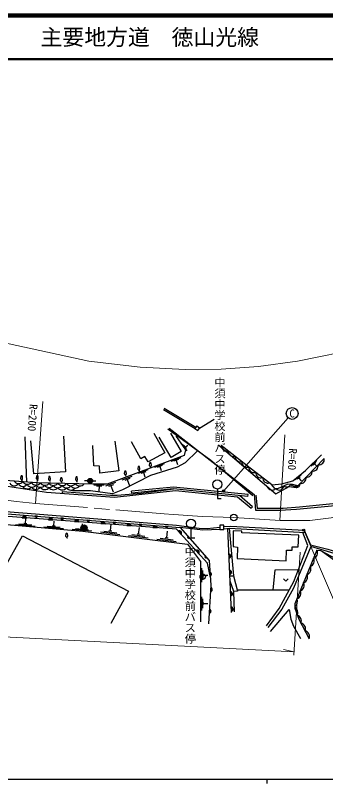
# Model space of a CAD drawing. Units: millimetres at full size, sheet at 1:1000; details may follow other scales. Extents: x 40000 to 680000, y 20000 to 380000.
# Drawn here: x 210468 to 281490, y 204000 to 380000 of the extents above; entities that cross this region are included whole.
import ezdxf
from ezdxf.enums import TextEntityAlignment as Align

# ---------------------------------------------------------------- set-up
doc = ezdxf.new("R2010")
doc.units = ezdxf.units.MM
doc.header["$LTSCALE"] = 1000
doc.linetypes.add('CHAIN', pattern=[18.5, 12, -1.5, 3.5, -1.5])
for name, color, linetype, lineweight in [('M-BGD', 7, 'Continuous', 25), ('M-BGD-EXST', 7, 'Continuous', 25), ('M-BMK', 2, 'CHAIN', 13), ('M-BMK-SRVR', 3, 'Continuous', 25), ('M-STR-HTXT', 7, 'Continuous', 13), ('M-TTL', 2, 'Continuous', 140), ('M-TTL-BAND', 7, 'Continuous', 25), ('M-TTL-LINE', 7, 'Continuous', 50)]:
    doc.layers.add(name, color=color, linetype=linetype, lineweight=lineweight)
doc.layers.add('M-BMK-HTXT', color=7, linetype='Continuous')
doc.layers.add('M-TTL-TXT', color=7, linetype='Continuous')
doc.styles.add('@ＭＳ ゴシック', font='')
doc.styles.add('ＭＳ ゴシック', font='')
doc.styles.get('@ＭＳ ゴシック').set_extended_font_data('@MS Gothic')
doc.styles.get('ＭＳ ゴシック').set_extended_font_data('MS Gothic')

msp = doc.modelspace()

# ---------------------------------------------------------------- hatches: boundary and pattern name
at = {"layer": 'M-BGD'}
for points in [[(228136, 273361, -0.41421), (227586, 272811, -0.41421), (227036, 273361, -1)], [(212052, 264916, -0.82183), (213040, 264842)], [(215528, 265247), (214904, 265297, 0.84072)], [(218035, 264470, -0.82183), (219023, 264396)], [(220885, 264826), (221509, 264777, -0.84072)], [(225006, 263950, 0.82183), (224018, 264024)], [(227491, 264309), (226867, 264358, 0.84072)], [(226885, 262591, -0.41421), (226185, 261891, -0.41421), (225485, 262591, -1)], [(230002, 263578, -0.82183), (230990, 263504)], [(232849, 263890), (233473, 263842, -0.84072)], [(235985, 263132, -0.82183), (236973, 263058)], [(239454, 263374), (238831, 263423, 0.84072)], [(241969, 262686, -0.82183), (242957, 262613)], [(244812, 262955), (245436, 262907, -0.84072)], [(247755, 261836, -0.82183), (248423, 261104)], [(250327, 260251), (249912, 260720, 0.84072)], [(251800, 257404, -0.82183), (252467, 256672)], [(253885, 256223), (254299, 255754, -0.84072)], [(259350, 256660, -0.82183), (259394, 255670)], [(254854, 252471, -0.82183), (255047, 251499)], [(259517, 252918, -0.82183), (259562, 251929)], [(255177, 248969, -0.82183), (255119, 247980)], [(259738, 247994, -0.82183), (259782, 247004)], [(254888, 244000, -0.82183), (254830, 243011)], [(259894, 244492, -0.82183), (259939, 243502)]]:
    msp.add_hatch(color=256, dxfattribs=at).paths.add_polyline_path(points)
at = {"layer": 'M-BGD-EXST'}
for points in [[(258348, 271156, -1), (257909, 270917, -0.41421), (258009, 271256, -0.41421)], [(276699, 262171, -0.41421), (276599, 261832, -0.41421), (276260, 261932, -1)]]:
    msp.add_hatch(color=256, dxfattribs=at).paths.add_polyline_path(points)

# ---------------------------------------------------------------- linework, layer by layer
at = {"layer": 'M-BGD'}
for p, q in [((244377, 289697), (251605, 285384)), ((244556, 289998), (251815, 285666)), ((252650, 285471), (255994, 287473)), ((212668, 283462), (213036, 273079)), ((248680, 281751), (249709, 280274)), ((249060, 281467), (249575, 280729)), ((249317, 281098), (249933, 281527)), ((248309, 278671), (246062, 277828)), ((247817, 278273), (246694, 277852)), ((238559, 276572), (238492, 276171)), ((238981, 276171), (238914, 276572)), ((241185, 277392), (241118, 276991)), ((241606, 276991), (241540, 277392)), ((244564, 277266), (242316, 276423)), ((244072, 276868), (242948, 276447)), ((243510, 276657), (243861, 275721)), ((247255, 278062), (247607, 277126)), ((279481, 278029), (278200, 276764)), ((279280, 277592), (278640, 276960)), ((278960, 277276), (279558, 276671)), ((235474, 275457), (235408, 275056)), ((235896, 275056), (235829, 275457)), ((240818, 275861), (238571, 275018)), ((240327, 275463), (239203, 275042)), ((239765, 275253), (240116, 274316)), ((275921, 274718), (274542, 273561)), ((211708, 274371), (211641, 273971)), ((212130, 273971), (212063, 274371)), ((215299, 274403), (215232, 274002)), ((215721, 274002), (215654, 274403)), ((218100, 274224), (218033, 273823)), ((218522, 273823), (218455, 274224)), ((220819, 273931), (220752, 273530)), ((221241, 273530), (221174, 273931)), ((224287, 274143), (224221, 273742)), ((224709, 273742), (224643, 274143)), ((227036, 273361), (226286, 273361)), ((228136, 273361), (228886, 273361)), ((233363, 272958), (231116, 272115)), ((237108, 274363), (234861, 273520)), ((236652, 273871), (235528, 273450)), ((236090, 273660), (236617, 272256)), ((275686, 274299), (274996, 273720)), ((275341, 274010), (275887, 273358)), ((230826, 272357), (228426, 272392)), ((230222, 272136), (229023, 272153)), ((229622, 272145), (229606, 270995)), ((232907, 272466), (231783, 272045)), ((232345, 272255), (232872, 270851)), ((256713, 271491), (256713, 269316)), ((237122, 270565), (237082, 270963)), ((256713, 269316), (257602, 269316)), ((263702, 269816), (263742, 270214)), ((212052, 264916), (213040, 264842)), ((212774, 263611), (212863, 264657)), ((215528, 265247), (214904, 265297)), ((218035, 264470), (219023, 264396)), ((219250, 263057), (219340, 264103)), ((221509, 264777), (220885, 264826)), ((224018, 264024), (225006, 263950)), ((227491, 264309), (226867, 264358)), ((210496, 263384), (214980, 263000)), ((211261, 263529), (214250, 263273)), ((212425, 263640), (213122, 263581)), ((216973, 262830), (221456, 262447)), ((217738, 262975), (220727, 262720)), ((218901, 263087), (219599, 263027)), ((223449, 262276), (227933, 261893)), ((224214, 262421), (227203, 262166)), ((225378, 262533), (226075, 262473)), ((225727, 262503), (225816, 263549)), ((230002, 263578), (230990, 263504)), ((232235, 261970), (232421, 263459)), ((233473, 263842), (232849, 263890)), ((235985, 263132), (236973, 263058)), ((238685, 261164), (238871, 262652)), ((239454, 263374), (238831, 263423)), ((241969, 262686), (242957, 262613)), ((245436, 262907), (244812, 262955)), ((250665, 262522), (250665, 260347)), ((259951, 243213), (259089, 262494)), ((222037, 261222), (221970, 260822)), ((222459, 260822), (222392, 261222)), ((229928, 261654), (234393, 261096)), ((230710, 261859), (233686, 261487)), ((231888, 262014), (232583, 261927)), ((236378, 260847), (240843, 260289)), ((237159, 261052), (240136, 260680)), ((238338, 261207), (239032, 261120)), ((245135, 260357), (245321, 261845)), ((247755, 261836), (248423, 261104)), ((250327, 260251), (249912, 260720)), ((242828, 260041), (247293, 259482)), ((243609, 260245), (246586, 259873)), ((244787, 260400), (245482, 260313)), ((250665, 260347), (251555, 260347)), ((251800, 257404), (252467, 256672)), ((254299, 255754), (253885, 256223)), ((259350, 256660), (259394, 255670)), ((253078, 253327), (253072, 250177)), ((253287, 252802), (253283, 250702)), ((253359, 252031), (253359, 250831)), ((253495, 251996), (253494, 251506)), ((253495, 251751), (254545, 251749)), ((254854, 252471), (255047, 251499)), ((259517, 252918), (259562, 251929)), ((259577, 251596), (260410, 251604)), ((255177, 248969), (255119, 247980)), ((261264, 248408), (273198, 248395)), ((253065, 246827), (253059, 243677)), ((259738, 247994), (259782, 247004)), ((253274, 246302), (253270, 244202)), ((253483, 245496), (253482, 245006)), ((253482, 245251), (254532, 245249)), ((254888, 244000), (254830, 243011)), ((259894, 244492), (259939, 243502))]:
    msp.add_line(p, q, dxfattribs=at)
for points in [[(125449, 302867), (127201, 298920), (128411, 291562), (154728, 284835), (201673, 273224), (217590, 270779), (233182, 269653), (247133, 271117), (261297, 269728), (264434, 267099), (264765, 267449), (261784, 270011)], [(265516, 270103), (265792, 267091), (271785, 267099), (275506, 267387), (284703, 268363), (295054, 271303), (311637, 277274), (347658, 289709), (366555, 296090), (373291, 298183), (374408, 298333), (376053, 299017), (393060, 304150)], [(245681, 285467), (265156, 270223), (265416, 266631), (271013, 266635), (274860, 266854), (285301, 267870), (294868, 270782), (316991, 278556), (340682, 286675), (369480, 296488), (373370, 297744), (374520, 297883), (376307, 298670), (386145, 301783), (386068, 302039)], [(228180, 272634), (215412, 272896), (200969, 274004), (155134, 285294)], [(264862, 269902), (255188, 278055), (245389, 285233)], [(252012, 285933), (251554, 285315), (252237, 284865), (252650, 285471), (252009, 285929)], [(221510, 283570), (221968, 275402), (214662, 274968), (214035, 282558)], [(247335, 283808), (247260, 283525), (249377, 280488), (249120, 279189), (231467, 272567), (228180, 272634)], [(242127, 284281), (244678, 279815), (240864, 277695), (240125, 278934), (239160, 278398), (237039, 282340)], [(245989, 284293), (248384, 280065), (246108, 278743), (243355, 283400)], [(233200, 282462), (234175, 275666), (229803, 275138), (229707, 276722), (228410, 276794), (228170, 281475)], [(252159, 280274), (249316, 277517), (247511, 276481), (241380, 274582), (234984, 271286), (232693, 270422), (227679, 271049), (223548, 271061)], [(257035, 281502), (270080, 270380), (273137, 272041), (274731, 271876), (275104, 272258)], [(281191, 278491), (275104, 272258), (273924, 272499), (272802, 272627), (270447, 271506), (269895, 271617), (269179, 272484), (263498, 276803), (257600, 281492)], [(269179, 272484), (271480, 272647), (273981, 273353), (276919, 275713), (280549, 279346)], [(241362, 276703), (241362, 276497), (241563, 276497)], [(235652, 274768), (235652, 274562), (235853, 274562)], [(238737, 275883), (238737, 275677), (238938, 275677)], [(211886, 273682), (211886, 273477), (212087, 273477)], [(215477, 273714), (215477, 273509), (215678, 273509)], [(218277, 273535), (218277, 273330), (218479, 273330)], [(220997, 273242), (220997, 273037), (221198, 273037)], [(224465, 273454), (224465, 273248), (224666, 273248)], [(221249, 270515), (221267, 270913), (232279, 270051), (233762, 270072), (239291, 270550), (246703, 271543)], [(263742, 270214), (246703, 271945), (237082, 270963)], [(263702, 269816), (246703, 271543), (237122, 270565)], [(196242, 268222), (202694, 266795), (206199, 266466), (213191, 265924), (247373, 263247), (252528, 262532), (254336, 262454), (257300, 262743)], [(197330, 267169), (202797, 266263), (217278, 265108), (248169, 262693), (254866, 255112), (255208, 249498), (254692, 240634)], [(255103, 251216), (254450, 254499), (247345, 262285), (200579, 265771)], [(199767, 264090), (225905, 261855), (249903, 258853), (252871, 254855), (252844, 241070)], [(257376, 262196), (253352, 262066), (248169, 262693)], [(258196, 262370), (259520, 262554), (276811, 261524)], [(258203, 262875), (259773, 262967), (276581, 262046), (278039, 258734), (282034, 257688), (285955, 256459), (296656, 250734), (309052, 244764)], [(259386, 262535), (260410, 251604), (261349, 248091), (260456, 248044)], [(207251, 252043), (212092, 260776), (236399, 248076), (232332, 240701)], [(222215, 260533), (222215, 260328), (222416, 260328)], [(267934, 240128), (270878, 244098), (274242, 250327), (277449, 258558), (276254, 261557)], [(309213, 244195), (297383, 249735), (285733, 256061), (278071, 258341), (274140, 248809), (271488, 243990), (268281, 239749)], [(279486, 257464), (274424, 245208), (274438, 244197), (275352, 241691), (277689, 237202)], [(279486, 257464), (280320, 257399), (308029, 242686)], [(280774, 257157), (287647, 252222), (294121, 248570), (298642, 238424), (298915, 236426)], [(275278, 252987), (269831, 252892), (269406, 248399)], [(260651, 243320), (260456, 248044), (259631, 250370)], [(271862, 250927), (272393, 250397), (272923, 250927)], [(268875, 238861), (273144, 243908), (273535, 241663), (274124, 240096), (275748, 237226)]]:
    msp.add_lwpolyline(points, dxfattribs=at)
for points in [[(257303, 263183), (257297, 262195), (258193, 262207), (258207, 263188)], [(260358, 261916), (260341, 258293), (261284, 258199), (261244, 255586), (272484, 255074), (272538, 257498), (273818, 257458), (273832, 258266), (275220, 258226), (275355, 260919), (262310, 261468), (262309, 261835)]]:
    msp.add_lwpolyline(points, close=True, dxfattribs=at)
for centre, radius in [((227586, 273361), 550), ((256713, 272541), 1050), ((250665, 263572), 1050), ((226185, 262591), 700), ((253359, 251431), 600)]:
    msp.add_circle(centre, radius, dxfattribs=at)
for centre, radius, start, end in [((258850, 281457), 1250, 178.38079, 284.64099), ((260415, 280212), 1250, 178.38079, 284.64099), ((261981, 278968), 1250, 178.38079, 284.64099), ((279947, 278291), 1250, 262.55028, 8.81048), ((238737, 276542), 180, 90, 170.53876), ((238737, 276542), 180, 9.46124, 90), ((241362, 276950), 248, 170.53867, 270), ((241362, 277362), 180, 90, 170.53876), ((241362, 277362), 180, 9.46124, 90), ((241362, 276950), 248, 270, 9.46133), ((263526, 277724), 1250, 179.62577, 285.88598), ((265118, 276513), 1250, 179.62577, 285.88598), ((278549, 276860), 1250, 262.55028, 8.81048), ((235652, 275015), 248, 170.53867, 270), ((235652, 275427), 180, 90, 170.53876), ((235652, 275427), 180, 9.46124, 90), ((235652, 275015), 248, 270, 9.46133), ((238737, 276130), 248, 170.53867, 270), ((238737, 276130), 248, 270, 9.46133), ((266710, 275303), 1250, 179.62577, 285.88598), ((277152, 275429), 1250, 262.55028, 8.81048), ((210208, 273420), 1179, 207.57925, 323.65325), ((211253, 273967), 1250, 212.48615, 318.74635), ((211886, 273930), 248, 170.53867, 270), ((211886, 274342), 180, 90, 170.53876), ((211886, 274342), 180, 9.46124, 90), ((211886, 273930), 248, 270, 9.46133), ((213247, 273815), 1250, 212.48615, 318.74635), ((215199, 273651), 1250, 215.69436, 321.95456), ((215477, 273962), 248, 170.53867, 270), ((215477, 274373), 180, 90, 170.53876), ((215477, 274373), 180, 9.46124, 90), ((215477, 273962), 248, 270, 9.46133), ((217198, 273610), 1250, 215.69436, 321.95456), ((218277, 273783), 248, 170.53867, 270), ((218277, 274194), 180, 90, 170.53876), ((219198, 273569), 1250, 215.69436, 321.95456), ((218277, 274194), 180, 9.46124, 90), ((218277, 273783), 248, 270, 9.46133), ((220997, 273490), 248, 170.53867, 270), ((220997, 273902), 180, 90, 170.53876), ((220997, 273902), 180, 9.46124, 90), ((220997, 273490), 248, 270, 9.46133), ((224465, 273701), 248, 170.53867, 270), ((224465, 274113), 180, 90, 170.53876), ((224465, 274113), 180, 9.46124, 90), ((224465, 273701), 248, 270, 9.46133), ((268302, 274092), 1250, 179.62577, 285.88598), ((275755, 273998), 1250, 262.55028, 8.81048), ((212202, 273267), 1179, 207.57925, 323.65325), ((213221, 272837), 1313, 214.71852, 315.83523), ((214214, 273117), 1196, 207.30123, 323.25251), ((215178, 272651), 1250, 215.69436, 321.95456), ((216188, 273131), 1250, 215.69436, 321.95456), ((217178, 272610), 1250, 215.69436, 321.95456), ((218188, 273090), 1250, 215.69436, 321.95456), ((219177, 272569), 1250, 215.69436, 321.95456), ((220187, 273048), 1250, 215.69436, 321.95456), ((221177, 272528), 1250, 215.69436, 321.95456), ((221197, 273528), 1250, 215.69436, 321.95456), ((222187, 273007), 1250, 215.69436, 321.95456), ((223176, 272487), 1250, 215.69436, 321.95456), ((223197, 273487), 1250, 215.69436, 321.95456), ((224186, 272966), 1250, 215.69436, 321.95456), ((225196, 273446), 1250, 215.69436, 321.95456), ((269265, 272510), 1250, 205.41232, 311.67253), ((270859, 272338), 1078, 224.92065, 353.27757), ((272590, 272993), 1023, 229.78171, 334.10086), ((274501, 273475), 1358, 223.15637, 296.36446), ((274893, 272580), 722, 257.07016, 14.29061), ((212538, 264782), 505, 6.90821, 164.5664), ((215220, 265327), 318, 185.32742, 345.54515), ((218522, 264336), 505, 6.90821, 164.5664), ((221202, 264856), 318, 185.42159, 345.63932), ((224505, 263890), 505, 6.90821, 164.5664), ((227183, 264388), 318, 185.42159, 345.63932), ((230489, 263444), 505, 6.90821, 164.5664), ((233165, 263920), 318, 185.42159, 345.63932), ((236472, 262998), 505, 6.90821, 164.5664), ((239147, 263453), 318, 185.42159, 345.63932), ((242455, 262552), 505, 6.90821, 164.5664), ((245129, 262985), 318, 185.42159, 345.63932), ((222215, 260781), 248, 170.53867, 270), ((222215, 261193), 180, 90, 170.53876), ((222215, 261193), 180, 9.46124, 90), ((222215, 260781), 248, 270, 9.46133), ((248017, 261404), 505, 323.55173, 121.20992), ((250160, 260521), 318, 141.34818, 301.56591), ((252061, 256972), 505, 323.55173, 121.20992), ((278411, 256826), 1250, 284.43033, 30.69054), ((254133, 256024), 318, 141.34818, 301.56591), ((259274, 256161), 505, 283.73177, 81.38996), ((277647, 254978), 1250, 284.43033, 30.69054), ((276884, 253129), 1250, 284.43033, 30.69054), ((254854, 251966), 505, 292.42136, 90.07955), ((259442, 252419), 505, 283.73177, 81.38996), ((276121, 251281), 1250, 284.43033, 30.69054), ((275357, 249432), 1250, 284.43033, 30.69054), ((255051, 248480), 505, 277.83975, 75.49794), ((274594, 247584), 1250, 284.43033, 30.69054), ((259662, 247495), 505, 283.73177, 81.38996), ((273496, 245711), 1557, 307.07416, 25.16392), ((254761, 243511), 505, 277.83975, 75.49794), ((259819, 243993), 505, 283.73177, 81.38996), ((273625, 243173), 1528, 336.89749, 58.01546), ((274576, 241278), 1372, 337.34799, 70.642), ((275639, 239516), 1250, 334.36631, 80.62652), ((276562, 237742), 1250, 334.36631, 80.62652)]:
    msp.add_arc(centre, radius, start, end, dxfattribs=at)
at = {"layer": 'M-BGD-EXST'}
for centre, radius in [((273821, 288801), 1350), ((258128, 271037), 250), ((276479, 262052), 250)]:
    msp.add_circle(centre, radius, dxfattribs=at)
at = {"layer": 'M-BMK'}
msp.add_lwpolyline([(64017, 301656), (99008, 294961), (161794, 279089), (189480, 272252), (193793, 271267), (199952, 270137), (204903, 269319), (210711, 268657), (215038, 268189), (245607, 265742), (253218, 265214), (260476, 264963), (271075, 264258), (277908, 264298), (282766, 264929), (287071, 265916), (290468, 266785), (356341, 289028), (445883, 318716)], dxfattribs=at)
at = {"layer": 'M-BMK-SRVR'}
msp.add_circle((260476, 264963), 750, dxfattribs=at)
at = {"layer": 'M-STR-HTXT'}
for p, q in [((216718, 291562), (215038, 268189)), ((258128, 271037), (272927, 287789)), ((270975, 264265), (272139, 283880)), ((276479, 262052), (286285, 239056)), ((275669, 257050), (274243, 233456)), ((271881, 234695), (274289, 234219))]:
    msp.add_line(p, q, dxfattribs=at)
for points in [[(70090, 334976), (227261, 300789), (239014, 299382), (249326, 298889), (257550, 298979), (266113, 299561), (275080, 300771), (290048, 303833), (375783, 332541)], [(116634, 259713), (185132, 241395), (197821, 238840), (209267, 237569), (274289, 234219)]]:
    msp.add_lwpolyline(points, dxfattribs=at)
at = {"layer": 'M-TTL'}
msp.add_line((680000, 380000), (40000, 380000), dxfattribs=at)
at = {"layer": 'M-TTL-BAND'}
for p, q in [((40000, 205000), (579000, 205000)), ((268000, 205000), (268000, 204000))]:
    msp.add_line(p, q, dxfattribs=at)
at = {"layer": 'M-TTL-LINE'}
msp.add_line((40000, 370000), (680000, 370000), dxfattribs=at)

# ---------------------------------------------------------------- texts
at = {"layer": 'M-BGD-EXST', "style": 'ＭＳ ゴシック'}
msp.add_text('C', height=1833, dxfattribs=at).set_placement((273821, 288801), align=Align.MIDDLE_CENTER)
at = {"layer": 'M-BMK-HTXT', "style": '@ＭＳ ゴシック'}
for p in [(257247, 297182), (250451, 258472)]:
    msp.add_text('中須中学校前バス停', height=1833, rotation=270, dxfattribs=at).set_placement(p, align=Align.MIDDLE_LEFT)
at = {"layer": 'M-STR-HTXT', "style": 'ＭＳ ゴシック'}
for s, rotation, p in [('R=200', 265.889, (212964, 287927)), ('R=60', 266.605, (272436, 278392))]:
    msp.add_text(s, height=1833, rotation=rotation, dxfattribs=at).set_placement(p, align=Align.BOTTOM_CENTER)
at = {"layer": 'M-TTL-TXT', "style": 'ＭＳ ゴシック'}
msp.add_text('主要地方道\u3000徳山光線', height=3666, dxfattribs=at).set_placement((216234, 375000), align=Align.MIDDLE_LEFT)

doc.saveas('drawing.dxf')
